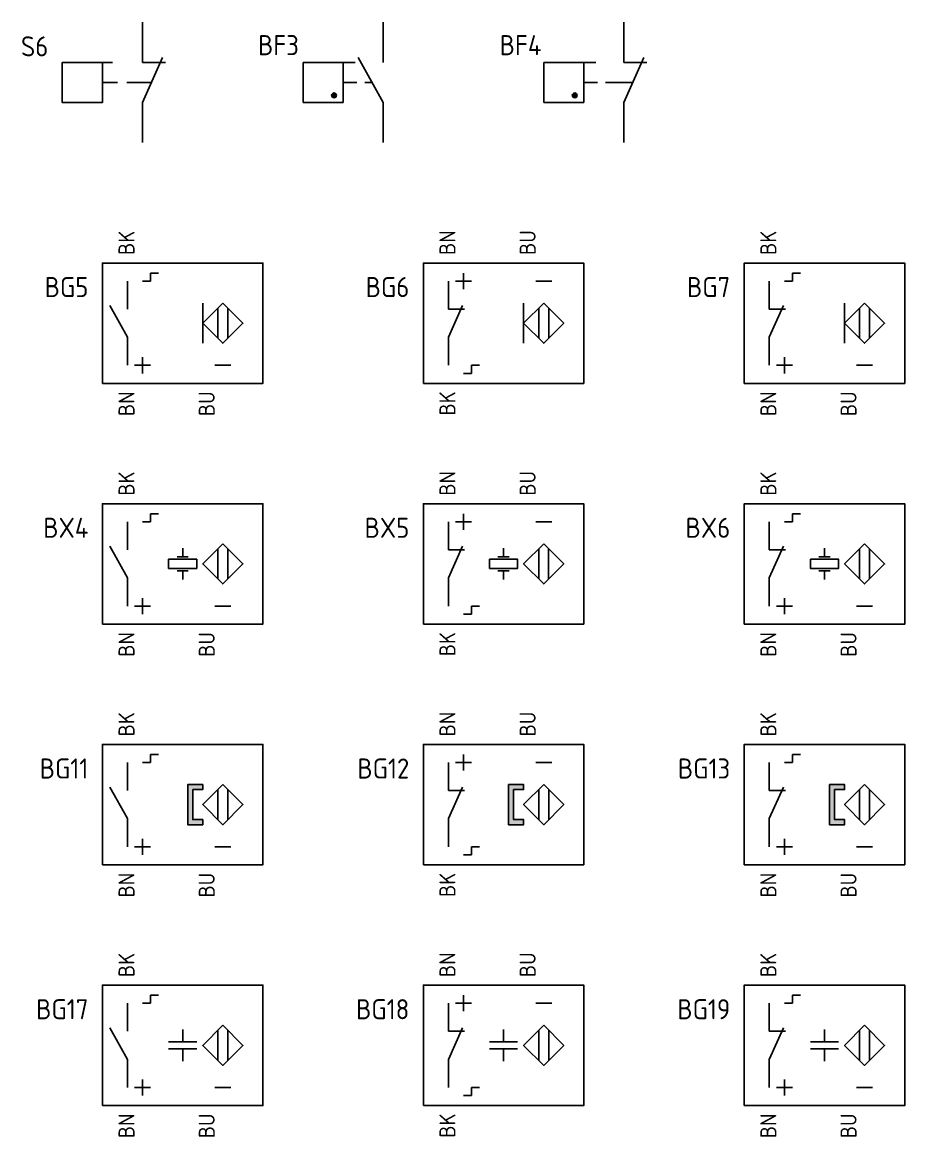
# Model space of a CAD drawing. Header units: millimetres. Extents: x 1746 to 2533, y 1027 to 2108.
# Drawn here: x 1885 to 1995, y 1148.6 to 1287.5 of the extents above; entities that cross this region are included whole.
import ezdxf
from ezdxf.enums import TextEntityAlignment as Align

# ---------------------------------------------------------------- set-up
doc = ezdxf.new("R2010")
doc.units = ezdxf.units.MM
for name, color, linetype in [('SYMS', 7, 'Continuous'), ('TAGS', 7, 'Continuous'), ('TERMS', 7, 'Continuous')]:
    doc.layers.add(name, color=color, linetype=linetype)
doc.styles.add('WD_IEC', font='isocp2.shx', dxfattribs={"width": 0.9, "height": 4})

# ---------------------------------------------------------------- blocks, each defined once
blk = doc.blocks.new('VFS12')
for p, q in [((0, 7.5), (0, 2.5)), ((0, -2.5), (2.5, 3.12)), ((-5, 2.5), (-3.75, 2.5)), ((0, 2.5), (2.87, 2.5)), ((-5, 0), (-3.12, 0)), ((-1.94, 0), (1.11, 0)), ((0, -2.5), (0, -7.5))]:
    blk.add_line(p, q)
blk.add_lwpolyline([(-5, 2.5), (-5, -2.5), (-10, -2.5), (-10, 2.5)], close=True)
at = {"style": 'WD_IEC'}
for tag, p in [('INST', (-11.75, 9.25)), ('LOC', (-11.75, 6.25)), ('TAG1', (-11.75, 3.25)), ('DESC1', (-11.75, -9)), ('DESC2', (-11.75, -12)), ('DESC3', (-11.75, -15))]:
    blk.add_attdef(tag, text='', height=2.5, dxfattribs=at).set_placement(p, align=Align.RIGHT)
blk.add_attdef('TERM01', text='', height=2, rotation=90, dxfattribs=at).set_placement((-1, 7.5), align=Align.RIGHT)
at = {"style": 'WD_IEC', "flags": 1}
for tag, p, height in [('X2TERM01', (0, 7.5), 0.32), ('MFG', (2.75, 6.5), 1.5), ('CAT', (2.75, 4), 1.5), ('X1LINK', (1.74, 0), 0.32), ('CONTACT', (1, -2.5), 1), ('COMMON', (2.25, -3.75), 1), ('ASSYCODE', (1, -4), 1), ('FAMILY', (1, -5.5), 1), ('CATDESC', (1, -7), 1), ('X8TERM02', (0, -7.5), 0.32)]:
    blk.add_attdef(tag, p, '', height=height, dxfattribs=at)
at = {"style": 'WD_IEC'}
blk.add_attdef('TERM02', (-1, -7.5), '', height=2, rotation=90, dxfattribs=at)
at = {"lineweight": 15, "style": 'WD_IEC'}
for tag, p in [('XREF', (-11.75, -6)), ('WDTAGALT', (-11.75, -18))]:
    blk.add_attdef(tag, text='', height=2.5, dxfattribs=at).set_placement(p, align=Align.RIGHT)
blk = doc.blocks.new('VFS11S20')
blk.add_hatch(color=256).paths.add_polyline_path([(-5.83, -1.61, 1), (-6.43, -1.61, 1)])
for p, q in [((0, 7.5), (0, 2.5)), ((0, -2.5), (-3.12, 3.12)), ((-5, 2.5), (-10, 2.5)), ((-10, 2.5), (-10, -2.5)), ((-5, -2.5), (-5, 2.5)), ((-5, 2.5), (-3.5, 2.5)), ((-5, 0), (-3.31, 0)), ((-2.31, 0), (-1.39, 0)), ((-10, -2.5), (-5, -2.5)), ((0, -2.5), (0, -7.5))]:
    blk.add_line(p, q)
blk.add_circle((-6.13, -1.61), 0.3)
at = {"style": 'WD_IEC'}
for tag, p in [('INST', (-10.51, 9.4)), ('LOC', (-10.51, 6.4)), ('TAG1', (-10.51, 3.4)), ('DESC1', (-10.51, -9.72)), ('DESC2', (-10.51, -12.72)), ('DESC3', (-10.51, -15.72))]:
    blk.add_attdef(tag, text='', height=2.5, dxfattribs=at).set_placement(p, align=Align.RIGHT)
blk.add_attdef('TERM01', text='', height=2, rotation=90, dxfattribs=at).set_placement((-1, 7.5), align=Align.RIGHT)
at = {"style": 'WD_IEC', "flags": 1}
for tag, p, height in [('X2TERM01', (0, 7.5), 0.32), ('CONTACT', (0.75, 3.89), 1), ('COMMON', (2, 2.64), 1), ('MFG', (-14.45, -0.03), 1.5), ('X1LINK', (0, 0), 0.32), ('CAT', (-14.45, -2.61), 1.5), ('ASSYCODE', (1, -3.5), 1), ('FAMILY', (1, -5), 1), ('CATDESC', (1, -6.5), 1), ('X8TERM02', (0, -7.5), 0.32)]:
    blk.add_attdef(tag, p, '', height=height, dxfattribs=at)
at = {"style": 'WD_IEC'}
blk.add_attdef('TERM02', (-1.1, -7.8), '', height=2, rotation=90, dxfattribs=at)
at = {"lineweight": 15, "style": 'WD_IEC'}
for tag, p in [('XREF', (-10.51, -6.72)), ('WDTAGALT', (-10.51, -18.72))]:
    blk.add_attdef(tag, text='', height=2.5, dxfattribs=at).set_placement(p, align=Align.RIGHT)
blk = doc.blocks.new('VFS12S20')
blk.add_hatch(color=256).paths.add_polyline_path([(-5.83, -1.61, 1), (-6.43, -1.61, 1)])
for p, q in [((0, 7.5), (0, 2.5)), ((0, -2.5), (2.5, 3.12)), ((-5, 2.5), (-10, 2.5)), ((-10, 2.5), (-10, -2.5)), ((-5, -2.5), (-5, 2.5)), ((-5, 2.5), (-3.5, 2.5)), ((0, 2.5), (2.87, 2.5)), ((-5, 0), (-3.31, 0)), ((-2.31, 0), (1.11, 0)), ((-10, -2.5), (-5, -2.5)), ((0, -2.5), (0, -7.5))]:
    blk.add_line(p, q)
blk.add_circle((-6.13, -1.61), 0.3)
at = {"style": 'WD_IEC'}
for tag, p in [('INST', (-10.28, 9.4)), ('LOC', (-10.28, 6.4)), ('TAG1', (-10.28, 3.4)), ('DESC1', (-10.28, -9.72)), ('DESC2', (-10.28, -12.72)), ('DESC3', (-10.28, -15.72))]:
    blk.add_attdef(tag, text='', height=2.5, dxfattribs=at).set_placement(p, align=Align.RIGHT)
blk.add_attdef('TERM01', text='', height=2, rotation=90, dxfattribs=at).set_placement((-1, 7.5), align=Align.RIGHT)
at = {"style": 'WD_IEC', "flags": 1}
for tag, p, height in [('X2TERM01', (0, 7.5), 0.32), ('CONTACT', (0.75, 3.89), 1), ('COMMON', (2, 2.64), 1), ('MFG', (-14.22, -0.03), 1.5), ('X1LINK', (1.94, 0), 0.32), ('CAT', (-14.22, -2.61), 1.5), ('ASSYCODE', (1, -3.5), 1), ('FAMILY', (1, -5), 1), ('CATDESC', (1, -6.5), 1), ('X8TERM02', (0, -7.5), 0.32)]:
    blk.add_attdef(tag, p, '', height=height, dxfattribs=at)
at = {"style": 'WD_IEC'}
blk.add_attdef('TERM02', (-1.1, -7.8), '', height=2, rotation=90, dxfattribs=at)
at = {"lineweight": 15, "style": 'WD_IEC'}
for tag, p in [('XREF', (-10.28, -6.72)), ('WDTAGALT', (-10.28, -18.72))]:
    blk.add_attdef(tag, text='', height=2.5, dxfattribs=at).set_placement(p, align=Align.RIGHT)
blk = doc.blocks.new('VPX11TS3R')
for p, q in [((1, 5.25), (1, 6.25)), ((1, 6.25), (2, 6.25)), ((-1.875, 5.25), (-1.875, 1.75)), ((0, 5.25), (1, 5.25)), ((-1.875, -1.75), (-4.062, 2.188)), ((7.5, 2.5), (7.5, -2.5)), ((9.375, 1.875), (9.375, -1.875)), ((10.625, 1.875), (10.625, -1.875)), ((-1.875, -1.75), (-1.875, -5.25)), ((-1, -5.25), (1, -5.25)), ((0, -6.25), (0, -4.25)), ((9, -5.25), (11, -5.25))]:
    blk.add_line(p, q)
for points in [[(-5, -7.5), (15, -7.5), (15, 7.5), (-5, 7.5)], [(10, 2.5), (12.5, 0), (10, -2.5), (7.5, 0)]]:
    blk.add_lwpolyline(points, close=True)
at = {"style": 'WD_IEC'}
blk.add_attdef('TERM02', (-1, 8.5), '', height=2, rotation=90, dxfattribs=at)
for tag, p in [('INST', (-6.75, 10.25)), ('LOC', (-6.75, 6.75)), ('TAG1', (-6.75, 3.25)), ('DESC1', (-6.75, -5.2)), ('DESC2', (-6.75, -8.7)), ('DESC3', (-6.75, -12.2))]:
    blk.add_attdef(tag, text='', height=2.5, dxfattribs=at).set_placement(p, align=Align.RIGHT)
at = {"style": 'WD_IEC', "flags": 1}
for tag, p, height in [('X2TERM02', (0, 7.5), 0.32), ('MFG', (17.75, 6.5), 1.5), ('CAT', (17.75, 4), 1.5), ('ASSYCODE', (16, -4), 1), ('FAMILY', (16, -5.5), 1), ('CATDESC', (16, -7), 1), ('X8TERM01', (0, -7.5), 0.32), ('X8TERM03', (10, -7.5), 0.32)]:
    blk.add_attdef(tag, p, '', height=height, dxfattribs=at)
at = {"lineweight": 15, "style": 'WD_IEC'}
for tag, p in [('XREF', (-6.75, -1.35)), ('WDTAGALT', (-6.5, -15.5))]:
    blk.add_attdef(tag, text='', height=2.5, dxfattribs=at).set_placement(p, align=Align.RIGHT)
at = {"style": 'WD_IEC'}
for tag, p in [('TERM01', (-1, -8.5)), ('TERM03', (9, -8.5))]:
    blk.add_attdef(tag, text='', height=2, rotation=90, dxfattribs=at).set_placement(p, align=Align.RIGHT)
blk = doc.blocks.new('VPX12TS3')
for p, q in [((0, 6.25), (0, 4.25)), ((-1.875, 5.25), (-1.875, 1.75)), ((-1, 5.25), (1, 5.25)), ((9, 5.25), (11, 5.25)), ((-1.875, -1.75), (-0.125, 2.1875)), ((-1.875, 1.75), (0.13246, 1.75)), ((7.5, 2.5), (7.5, -2.5)), ((9.375, 1.875), (9.375, -1.875)), ((10.625, 1.875), (10.625, -1.875)), ((-1.875, -1.75), (-1.875, -5.25)), ((1, -6.25), (1, -5.25)), ((1, -5.25), (2, -5.25)), ((0, -6.25), (1, -6.25))]:
    blk.add_line(p, q)
for points in [[(-5, -7.5), (15, -7.5), (15, 7.5), (-5, 7.5)], [(10, 2.5), (12.5, 0), (10, -2.5), (7.5, 0)]]:
    blk.add_lwpolyline(points, close=True)
at = {"style": 'WD_IEC'}
for tag, p in [('TERM02', (-1, 8.5)), ('TERM03', (9, 8.5))]:
    blk.add_attdef(tag, p, '', height=2, rotation=90, dxfattribs=at)
for tag, p in [('INST', (-6.75, 10.25)), ('LOC', (-6.75, 6.75)), ('TAG1', (-6.75, 3.25)), ('DESC1', (-6.75, -5.2)), ('DESC2', (-6.75, -8.7)), ('DESC3', (-6.75, -12.2))]:
    blk.add_attdef(tag, text='', height=2.5, dxfattribs=at).set_placement(p, align=Align.RIGHT)
at = {"style": 'WD_IEC', "flags": 1}
for tag, p, height in [('X2TERM02', (0, 7.5), 0.32), ('X2TERM03', (10, 7.5), 0.32), ('MFG', (17.75, 6.5), 1.5), ('CAT', (17.75, 4), 1.5), ('ASSYCODE', (16, -4), 1), ('FAMILY', (16, -5.5), 1), ('CATDESC', (16, -7), 1), ('X8TERM01', (0, -7.5), 0.32)]:
    blk.add_attdef(tag, p, '', height=height, dxfattribs=at)
at = {"lineweight": 15, "style": 'WD_IEC'}
for tag, p in [('XREF', (-6.75, -1.35)), ('WDTAGALT', (-6.25, -15.125))]:
    blk.add_attdef(tag, text='', height=2.5, dxfattribs=at).set_placement(p, align=Align.RIGHT)
at = {"style": 'WD_IEC'}
blk.add_attdef('TERM01', text='', height=2, rotation=90, dxfattribs=at).set_placement((-1, -8.5), align=Align.RIGHT)
blk = doc.blocks.new('VPX12TS3R')
for p, q in [((1, 5.25), (1, 6.25)), ((1, 6.25), (2, 6.25)), ((-1.875, 5.25), (-1.875, 1.75)), ((0, 5.25), (1, 5.25)), ((-1.875, -1.75), (-0.125, 2.188)), ((-1.875, 1.75), (0.132, 1.75)), ((7.5, 2.5), (7.5, -2.5)), ((9.375, 1.875), (9.375, -1.875)), ((10.625, 1.875), (10.625, -1.875)), ((-1.875, -1.75), (-1.875, -5.25)), ((-1, -5.25), (1, -5.25)), ((0, -6.25), (0, -4.25)), ((9, -5.25), (11, -5.25))]:
    blk.add_line(p, q)
for points in [[(-5, -7.5), (15, -7.5), (15, 7.5), (-5, 7.5)], [(10, 2.5), (12.5, 0), (10, -2.5), (7.5, 0)]]:
    blk.add_lwpolyline(points, close=True)
at = {"style": 'WD_IEC'}
blk.add_attdef('TERM02', (-1, 8.5), '', height=2, rotation=90, dxfattribs=at)
for tag, p in [('INST', (-6.75, 10.25)), ('LOC', (-6.75, 6.75)), ('TAG1', (-6.75, 3.25)), ('DESC1', (-6.75, -5.2)), ('DESC2', (-6.75, -8.7)), ('DESC3', (-6.75, -12.2))]:
    blk.add_attdef(tag, text='', height=2.5, dxfattribs=at).set_placement(p, align=Align.RIGHT)
at = {"style": 'WD_IEC', "flags": 1}
for tag, p, height in [('X2TERM02', (0, 7.5), 0.32), ('MFG', (17.75, 6.5), 1.5), ('CAT', (17.75, 4), 1.5), ('ASSYCODE', (16, -4), 1), ('FAMILY', (16, -5.5), 1), ('CATDESC', (16, -7), 1), ('X8TERM01', (0, -7.5), 0.32), ('X8TERM03', (10, -7.5), 0.32)]:
    blk.add_attdef(tag, p, '', height=height, dxfattribs=at)
at = {"lineweight": 15, "style": 'WD_IEC'}
for tag, p in [('XREF', (-6.75, -1.35)), ('WDTAGALT', (-6.5, -15.5))]:
    blk.add_attdef(tag, text='', height=2.5, dxfattribs=at).set_placement(p, align=Align.RIGHT)
at = {"style": 'WD_IEC'}
for tag, p in [('TERM01', (-1, -8.5)), ('TERM03', (9, -8.5))]:
    blk.add_attdef(tag, text='', height=2, rotation=90, dxfattribs=at).set_placement(p, align=Align.RIGHT)
blk = doc.blocks.new('VPX11U3R')
for p, q in [((1, 5.25), (1, 6.25)), ((1, 6.25), (2, 6.25)), ((-1.88, 5.25), (-1.88, 1.75)), ((0, 5.25), (1, 5.25)), ((-1.88, -1.75), (-4.06, 2.19)), ((5, 1.95), (5, 0.88)), ((9.38, 1.87), (9.38, -1.88)), ((10.62, 1.87), (10.62, -1.88)), ((5, -1.95), (5, -0.88)), ((-1.88, -1.75), (-1.88, -5.25)), ((-1, -5.25), (1, -5.25)), ((0, -6.25), (0, -4.25)), ((9, -5.25), (11, -5.25))]:
    blk.add_line(p, q)
for points in [[(-5, -7.5), (15, -7.5), (15, 7.5), (-5, 7.5)], [(10, 2.5), (12.5, 0), (10, -2.5), (7.5, 0)], [(3.25, 0.58), (3.25, -0.57), (6.75, -0.57), (6.75, 0.58)]]:
    blk.add_lwpolyline(points, close=True)
for points in [[(5.7, 0.88), (4.3, 0.88)], [(4.3, -0.88), (5.7, -0.88)]]:
    blk.add_lwpolyline(points)
at = {"style": 'WD_IEC'}
blk.add_attdef('TERM02', (-1, 8.5), '', height=2, rotation=90, dxfattribs=at)
for tag, p in [('INST', (-6.75, 10.25)), ('LOC', (-6.75, 6.75)), ('TAG1', (-6.75, 3.25)), ('DESC1', (-6.75, -5.2)), ('DESC2', (-6.75, -8.7)), ('DESC3', (-6.75, -12.2))]:
    blk.add_attdef(tag, text='', height=2.5, dxfattribs=at).set_placement(p, align=Align.RIGHT)
at = {"style": 'WD_IEC', "flags": 1}
for tag, p, height in [('X2TERM02', (0, 7.5), 0.32), ('MFG', (17.75, 6.5), 1.5), ('CAT', (17.75, 4), 1.5), ('ASSYCODE', (16, -4), 1), ('FAMILY', (16, -5.5), 1), ('CATDESC', (16, -7), 1), ('X8TERM01', (0, -7.5), 0.32), ('X8TERM03', (10, -7.5), 0.32)]:
    blk.add_attdef(tag, p, '', height=height, dxfattribs=at)
at = {"lineweight": 15, "style": 'WD_IEC'}
for tag, p in [('XREF', (-6.75, -1.35)), ('WDTAGALT', (-6.5, -15))]:
    blk.add_attdef(tag, text='', height=2.5, dxfattribs=at).set_placement(p, align=Align.RIGHT)
at = {"style": 'WD_IEC'}
for tag, p in [('TERM01', (-1, -8.5)), ('TERM03', (9, -8.5))]:
    blk.add_attdef(tag, text='', height=2, rotation=90, dxfattribs=at).set_placement(p, align=Align.RIGHT)
blk = doc.blocks.new('VPX12U3')
for p, q in [((0, 6.25), (0, 4.25)), ((-1.88, 5.25), (-1.88, 1.75)), ((-1, 5.25), (1, 5.25)), ((9, 5.25), (11, 5.25)), ((-1.88, -1.75), (-0.12, 2.19)), ((-1.88, 1.75), (0.13, 1.75)), ((5, 1.95), (5, 0.88)), ((9.38, 1.87), (9.38, -1.88)), ((10.62, 1.87), (10.62, -1.88)), ((5, -1.95), (5, -0.88)), ((-1.88, -1.75), (-1.88, -5.25)), ((1, -6.25), (1, -5.25)), ((1, -5.25), (2, -5.25)), ((0, -6.25), (1, -6.25))]:
    blk.add_line(p, q)
for points in [[(-5, -7.5), (15, -7.5), (15, 7.5), (-5, 7.5)], [(10, 2.5), (12.5, 0), (10, -2.5), (7.5, 0)], [(3.25, 0.58), (3.25, -0.57), (6.75, -0.57), (6.75, 0.58)]]:
    blk.add_lwpolyline(points, close=True)
for points in [[(5.7, 0.88), (4.3, 0.88)], [(4.3, -0.88), (5.7, -0.88)]]:
    blk.add_lwpolyline(points)
at = {"style": 'WD_IEC'}
for tag, p in [('TERM02', (-1, 8.5)), ('TERM03', (9, 8.5))]:
    blk.add_attdef(tag, p, '', height=2, rotation=90, dxfattribs=at)
for tag, p in [('INST', (-6.75, 10.25)), ('LOC', (-6.75, 6.75)), ('TAG1', (-6.75, 3.25)), ('DESC1', (-6.75, -5.2)), ('DESC2', (-6.75, -8.7)), ('DESC3', (-6.75, -12.2))]:
    blk.add_attdef(tag, text='', height=2.5, dxfattribs=at).set_placement(p, align=Align.RIGHT)
at = {"style": 'WD_IEC', "flags": 1}
for tag, p, height in [('X2TERM02', (0, 7.5), 0.32), ('X2TERM03', (10, 7.5), 0.32), ('MFG', (17.75, 6.5), 1.5), ('CAT', (17.75, 4), 1.5), ('ASSYCODE', (16, -4), 1), ('FAMILY', (16, -5.5), 1), ('CATDESC', (16, -7), 1), ('X8TERM01', (0, -7.5), 0.32)]:
    blk.add_attdef(tag, p, '', height=height, dxfattribs=at)
at = {"lineweight": 15, "style": 'WD_IEC'}
for tag, p in [('XREF', (-6.75, -1.35)), ('WDTAGALT', (-6.5, -15.5))]:
    blk.add_attdef(tag, text='', height=2.5, dxfattribs=at).set_placement(p, align=Align.RIGHT)
at = {"style": 'WD_IEC'}
blk.add_attdef('TERM01', text='', height=2, rotation=90, dxfattribs=at).set_placement((-1, -8.5), align=Align.RIGHT)
blk = doc.blocks.new('VPX12U3R')
for p, q in [((1, 5.25), (1, 6.25)), ((1, 6.25), (2, 6.25)), ((-1.88, 5.25), (-1.88, 1.75)), ((0, 5.25), (1, 5.25)), ((-1.88, -1.75), (-0.12, 2.19)), ((-1.88, 1.75), (0.13, 1.75)), ((5, 1.95), (5, 0.88)), ((9.38, 1.87), (9.38, -1.88)), ((10.62, 1.87), (10.62, -1.88)), ((5, -1.95), (5, -0.88)), ((-1.88, -1.75), (-1.88, -5.25)), ((-1, -5.25), (1, -5.25)), ((0, -6.25), (0, -4.25)), ((9, -5.25), (11, -5.25))]:
    blk.add_line(p, q)
for points in [[(-5, -7.5), (15, -7.5), (15, 7.5), (-5, 7.5)], [(10, 2.5), (12.5, 0), (10, -2.5), (7.5, 0)], [(3.25, 0.58), (3.25, -0.57), (6.75, -0.57), (6.75, 0.58)]]:
    blk.add_lwpolyline(points, close=True)
for points in [[(5.7, 0.88), (4.3, 0.88)], [(4.3, -0.88), (5.7, -0.88)]]:
    blk.add_lwpolyline(points)
at = {"style": 'WD_IEC'}
blk.add_attdef('TERM02', (-1, 8.5), '', height=2, rotation=90, dxfattribs=at)
for tag, p in [('INST', (-6.75, 10.25)), ('LOC', (-6.75, 6.75)), ('TAG1', (-6.75, 3.25)), ('DESC1', (-6.75, -5.2)), ('DESC2', (-6.75, -8.7)), ('DESC3', (-6.75, -12.2))]:
    blk.add_attdef(tag, text='', height=2.5, dxfattribs=at).set_placement(p, align=Align.RIGHT)
at = {"style": 'WD_IEC', "flags": 1}
for tag, p, height in [('X2TERM02', (0, 7.5), 0.32), ('MFG', (17.75, 6.5), 1.5), ('CAT', (17.75, 4), 1.5), ('ASSYCODE', (16, -4), 1), ('FAMILY', (16, -5.5), 1), ('CATDESC', (16, -7), 1), ('X8TERM01', (0, -7.5), 0.32), ('X8TERM03', (10, -7.5), 0.32)]:
    blk.add_attdef(tag, p, '', height=height, dxfattribs=at)
at = {"lineweight": 15, "style": 'WD_IEC'}
for tag, p in [('XREF', (-6.75, -1.35)), ('WDTAGALT', (-6.5, -16))]:
    blk.add_attdef(tag, text='', height=2.5, dxfattribs=at).set_placement(p, align=Align.RIGHT)
at = {"style": 'WD_IEC'}
for tag, p in [('TERM01', (-1, -8.5)), ('TERM03', (9, -8.5))]:
    blk.add_attdef(tag, text='', height=2, rotation=90, dxfattribs=at).set_placement(p, align=Align.RIGHT)
blk = doc.blocks.new('VPX11M3R')
for p, q in [((1, 5.25), (1, 6.25)), ((1, 6.25), (2, 6.25)), ((-1.875, 5.25), (-1.875, 1.75)), ((0, 5.25), (1, 5.25)), ((-1.875, -1.75), (-4.062, 2.188)), ((9.375, 1.875), (9.375, -1.875)), ((10.625, 1.875), (10.625, -1.875)), ((-1.875, -1.75), (-1.875, -5.25)), ((-1, -5.25), (1, -5.25)), ((0, -6.25), (0, -4.25)), ((9, -5.25), (11, -5.25))]:
    blk.add_line(p, q)
for points in [[(-5, -7.5), (15, -7.5), (15, 7.5), (-5, 7.5)], [(6.25, 1.875), (7.5, 1.875), (7.5, 2.5), (5.625, 2.5), (5.625, -2.5), (7.5, -2.5), (7.5, -1.875), (6.25, -1.875)], [(10, 2.5), (12.5, 0), (10, -2.5), (7.5, 0)]]:
    blk.add_lwpolyline(points, close=True)
for points in [[(5.625, 2.5), (5.625, 1.875), (7.5, 2.5), (7.5, 1.875)], [(5.625, 1.875), (5.625, -1.875), (6.25, 1.875), (6.25, -1.875)], [(5.625, -1.875), (5.625, -2.5), (7.5, -1.875), (7.5, -2.5)]]:
    blk.add_solid(points)
at = {"style": 'WD_IEC'}
blk.add_attdef('TERM02', (-1, 8.5), '', height=2, rotation=90, dxfattribs=at)
for tag, p in [('INST', (-6.75, 10.25)), ('LOC', (-6.75, 6.75)), ('TAG1', (-6.75, 3.25)), ('DESC1', (-6.75, -5.2)), ('DESC2', (-6.75, -8.7)), ('DESC3', (-6.75, -12.2))]:
    blk.add_attdef(tag, text='', height=2.5, dxfattribs=at).set_placement(p, align=Align.RIGHT)
at = {"style": 'WD_IEC', "flags": 1}
for tag, p, height in [('X2TERM02', (0, 7.5), 0.32), ('MFG', (17.75, 6.5), 1.5), ('CAT', (17.75, 4), 1.5), ('ASSYCODE', (16, -4), 1), ('FAMILY', (16, -5.5), 1), ('CATDESC', (16, -7), 1), ('X8TERM01', (0, -7.5), 0.32), ('X8TERM03', (10, -7.5), 0.32)]:
    blk.add_attdef(tag, p, '', height=height, dxfattribs=at)
at = {"lineweight": 15, "style": 'WD_IEC'}
for tag, p in [('XREF', (-6.75, -1.35)), ('WDTAGALT', (-7, -15.5))]:
    blk.add_attdef(tag, text='', height=2.5, dxfattribs=at).set_placement(p, align=Align.RIGHT)
at = {"style": 'WD_IEC'}
for tag, p in [('TERM01', (-1, -8.5)), ('TERM03', (9, -8.5))]:
    blk.add_attdef(tag, text='', height=2, rotation=90, dxfattribs=at).set_placement(p, align=Align.RIGHT)
blk = doc.blocks.new('VPX12M3')
for p, q in [((0, 6.25), (0, 4.25)), ((-1.875, 5.25), (-1.875, 1.75)), ((-1, 5.25), (1, 5.25)), ((9, 5.25), (11, 5.25)), ((-1.875, -1.75), (-0.125, 2.188)), ((-1.875, 1.75), (0.132, 1.75)), ((9.375, 1.875), (9.375, -1.875)), ((10.625, 1.875), (10.625, -1.875)), ((-1.875, -1.75), (-1.875, -5.25)), ((1, -6.25), (1, -5.25)), ((1, -5.25), (2, -5.25)), ((0, -6.25), (1, -6.25))]:
    blk.add_line(p, q)
for points in [[(-5, -7.5), (15, -7.5), (15, 7.5), (-5, 7.5)], [(6.25, 1.875), (7.5, 1.875), (7.5, 2.5), (5.625, 2.5), (5.625, -2.5), (7.5, -2.5), (7.5, -1.875), (6.25, -1.875)], [(10, 2.5), (12.5, 0), (10, -2.5), (7.5, 0)]]:
    blk.add_lwpolyline(points, close=True)
for points in [[(5.625, 2.5), (5.625, 1.875), (7.5, 2.5), (7.5, 1.875)], [(5.625, 1.875), (5.625, -1.875), (6.25, 1.875), (6.25, -1.875)], [(5.625, -1.875), (5.625, -2.5), (7.5, -1.875), (7.5, -2.5)]]:
    blk.add_solid(points)
at = {"style": 'WD_IEC'}
for tag, p in [('TERM02', (-1, 8.5)), ('TERM03', (9, 8.5))]:
    blk.add_attdef(tag, p, '', height=2, rotation=90, dxfattribs=at)
for tag, p in [('INST', (-6.75, 10.25)), ('LOC', (-6.75, 6.75)), ('TAG1', (-6.75, 3.25)), ('DESC1', (-6.75, -5.2)), ('DESC2', (-6.75, -8.7)), ('DESC3', (-6.75, -12.2))]:
    blk.add_attdef(tag, text='', height=2.5, dxfattribs=at).set_placement(p, align=Align.RIGHT)
at = {"style": 'WD_IEC', "flags": 1}
for tag, p, height in [('X2TERM02', (0, 7.5), 0.32), ('X2TERM03', (10, 7.5), 0.32), ('MFG', (17.75, 6.5), 1.5), ('CAT', (17.75, 4), 1.5), ('ASSYCODE', (16, -4), 1), ('FAMILY', (16, -5.5), 1), ('CATDESC', (16, -7), 1), ('X8TERM01', (0, -7.5), 0.32)]:
    blk.add_attdef(tag, p, '', height=height, dxfattribs=at)
at = {"lineweight": 15, "style": 'WD_IEC'}
for tag, p in [('XREF', (-6.75, -1.35)), ('WDTAGALT', (-6.5, -15.5))]:
    blk.add_attdef(tag, text='', height=2.5, dxfattribs=at).set_placement(p, align=Align.RIGHT)
at = {"style": 'WD_IEC'}
blk.add_attdef('TERM01', text='', height=2, rotation=90, dxfattribs=at).set_placement((-1, -8.5), align=Align.RIGHT)
blk = doc.blocks.new('VPX12M3R')
for p, q in [((1, 5.25), (1, 6.25)), ((1, 6.25), (2, 6.25)), ((-1.875, 5.25), (-1.875, 1.75)), ((0, 5.25), (1, 5.25)), ((-1.875, -1.75), (-0.125, 2.1875)), ((-1.875, 1.75), (0.13246, 1.75)), ((9.375, 1.875), (9.375, -1.875)), ((10.625, 1.875), (10.625, -1.875)), ((-1.875, -1.75), (-1.875, -5.25)), ((-1, -5.25), (1, -5.25)), ((0, -6.25), (0, -4.25)), ((9, -5.25), (11, -5.25))]:
    blk.add_line(p, q)
for points in [[(-5, -7.5), (15, -7.5), (15, 7.5), (-5, 7.5)], [(6.25, 1.875), (7.5, 1.875), (7.5, 2.5), (5.625, 2.5), (5.625, -2.5), (7.5, -2.5), (7.5, -1.875), (6.25, -1.875)], [(10, 2.5), (12.5, 0), (10, -2.5), (7.5, 0)]]:
    blk.add_lwpolyline(points, close=True)
for points in [[(5.625, 2.5), (5.625, 1.875), (7.5, 2.5), (7.5, 1.875)], [(5.625, 1.875), (5.625, -1.875), (6.25, 1.875), (6.25, -1.875)], [(5.625, -1.875), (5.625, -2.5), (7.5, -1.875), (7.5, -2.5)]]:
    blk.add_solid(points)
at = {"style": 'WD_IEC'}
blk.add_attdef('TERM02', (-1, 8.5), '', height=2, rotation=90, dxfattribs=at)
for tag, p in [('INST', (-6.75, 10.25)), ('LOC', (-6.75, 6.75)), ('TAG1', (-6.75, 3.25)), ('DESC1', (-6.75, -5.2)), ('DESC2', (-6.75, -8.7)), ('DESC3', (-6.75, -12.2))]:
    blk.add_attdef(tag, text='', height=2.5, dxfattribs=at).set_placement(p, align=Align.RIGHT)
at = {"style": 'WD_IEC', "flags": 1}
for tag, p, height in [('X2TERM02', (0, 7.5), 0.32), ('MFG', (17.75, 6.5), 1.5), ('CAT', (17.75, 4), 1.5), ('ASSYCODE', (16, -4), 1), ('FAMILY', (16, -5.5), 1), ('CATDESC', (16, -7), 1), ('X8TERM01', (0, -7.5), 0.32), ('X8TERM03', (10, -7.5), 0.32)]:
    blk.add_attdef(tag, p, '', height=height, dxfattribs=at)
at = {"lineweight": 15, "style": 'WD_IEC'}
for tag, p in [('XREF', (-6.75, -1.35)), ('WDTAGALT', (-6.25, -15.625))]:
    blk.add_attdef(tag, text='', height=2.5, dxfattribs=at).set_placement(p, align=Align.RIGHT)
at = {"style": 'WD_IEC'}
for tag, p in [('TERM01', (-1, -8.5)), ('TERM03', (9, -8.5))]:
    blk.add_attdef(tag, text='', height=2, rotation=90, dxfattribs=at).set_placement(p, align=Align.RIGHT)
blk = doc.blocks.new('VPX11C3R')
for p, q in [((1, 5.25), (1, 6.25)), ((1, 6.25), (2, 6.25)), ((-1.875, 5.25), (-1.875, 1.75)), ((0, 5.25), (1, 5.25)), ((-1.875, -1.75), (-4.0625, 2.1875)), ((5, 1.96875), (5, 0.4375)), ((9.375, 1.875), (9.375, -1.875)), ((10.625, 1.875), (10.625, -1.875)), ((3.25, 0.4375), (6.75, 0.4375)), ((3.25, -0.4375), (6.75, -0.4375)), ((5, -1.96875), (5, -0.4375)), ((-1.875, -1.75), (-1.875, -5.25)), ((-1, -5.25), (1, -5.25)), ((0, -6.25), (0, -4.25)), ((9, -5.25), (11, -5.25))]:
    blk.add_line(p, q)
for points in [[(-5, -7.5), (15, -7.5), (15, 7.5), (-5, 7.5)], [(10, 2.5), (12.5, 0), (10, -2.5), (7.5, 0)]]:
    blk.add_lwpolyline(points, close=True)
at = {"style": 'WD_IEC'}
blk.add_attdef('TERM02', (-1, 8.5), '', height=2, rotation=90, dxfattribs=at)
for tag, p in [('INST', (-6.75, 10.25)), ('LOC', (-6.75, 6.75)), ('TAG1', (-6.75, 3.25)), ('DESC1', (-6.75, -5.2)), ('DESC2', (-6.75, -8.7)), ('DESC3', (-6.75, -12.2))]:
    blk.add_attdef(tag, text='', height=2.5, dxfattribs=at).set_placement(p, align=Align.RIGHT)
at = {"style": 'WD_IEC', "flags": 1}
for tag, p, height in [('X2TERM02', (0, 7.5), 0.32), ('MFG', (17.75, 6.5), 1.5), ('CAT', (17.75, 4), 1.5), ('ASSYCODE', (16, -4), 1), ('FAMILY', (16, -5.5), 1), ('CATDESC', (16, -7), 1), ('X8TERM01', (0, -7.5), 0.32), ('X8TERM03', (10, -7.5), 0.32)]:
    blk.add_attdef(tag, p, '', height=height, dxfattribs=at)
at = {"lineweight": 15, "style": 'WD_IEC'}
for tag, p in [('XREF', (-6.75, -1.35)), ('WDTAGALT', (-6.75, -15.625))]:
    blk.add_attdef(tag, text='', height=2.5, dxfattribs=at).set_placement(p, align=Align.RIGHT)
at = {"style": 'WD_IEC'}
for tag, p in [('TERM01', (-1, -8.5)), ('TERM03', (9, -8.5))]:
    blk.add_attdef(tag, text='', height=2, rotation=90, dxfattribs=at).set_placement(p, align=Align.RIGHT)
blk = doc.blocks.new('VPX12C3')
for p, q in [((0, 6.25), (0, 4.25)), ((-1.875, 5.25), (-1.875, 1.75)), ((-1, 5.25), (1, 5.25)), ((9, 5.25), (11, 5.25)), ((-1.875, -1.75), (-0.125, 2.1875)), ((-1.875, 1.75), (0.13246, 1.75)), ((5, 1.96875), (5, 0.4375)), ((9.375, 1.875), (9.375, -1.875)), ((10.625, 1.875), (10.625, -1.875)), ((3.25, 0.4375), (6.75, 0.4375)), ((3.25, -0.4375), (6.75, -0.4375)), ((5, -1.96875), (5, -0.4375)), ((-1.875, -1.75), (-1.875, -5.25)), ((1, -6.25), (1, -5.25)), ((1, -5.25), (2, -5.25)), ((0, -6.25), (1, -6.25))]:
    blk.add_line(p, q)
for points in [[(-5, -7.5), (15, -7.5), (15, 7.5), (-5, 7.5)], [(10, 2.5), (12.5, 0), (10, -2.5), (7.5, 0)]]:
    blk.add_lwpolyline(points, close=True)
at = {"style": 'WD_IEC'}
for tag, p in [('TERM02', (-1, 8.5)), ('TERM03', (9, 8.5))]:
    blk.add_attdef(tag, p, '', height=2, rotation=90, dxfattribs=at)
for tag, p in [('INST', (-6.75, 10.25)), ('LOC', (-6.75, 6.75)), ('TAG1', (-6.75, 3.25)), ('DESC1', (-6.75, -5.2)), ('DESC2', (-6.75, -8.7)), ('DESC3', (-6.75, -12.2))]:
    blk.add_attdef(tag, text='', height=2.5, dxfattribs=at).set_placement(p, align=Align.RIGHT)
at = {"style": 'WD_IEC', "flags": 1}
for tag, p, height in [('X2TERM02', (0, 7.5), 0.32), ('X2TERM03', (10, 7.5), 0.32), ('MFG', (17.75, 6.5), 1.5), ('CAT', (17.75, 4), 1.5), ('ASSYCODE', (16, -4), 1), ('FAMILY', (16, -5.5), 1), ('CATDESC', (16, -7), 1), ('X8TERM01', (0, -7.5), 0.32)]:
    blk.add_attdef(tag, p, '', height=height, dxfattribs=at)
at = {"lineweight": 15, "style": 'WD_IEC'}
for tag, p in [('XREF', (-6.75, -1.35)), ('WDTAGALT', (-6.25, -15.125))]:
    blk.add_attdef(tag, text='', height=2.5, dxfattribs=at).set_placement(p, align=Align.RIGHT)
at = {"style": 'WD_IEC'}
blk.add_attdef('TERM01', text='', height=2, rotation=90, dxfattribs=at).set_placement((-1, -8.5), align=Align.RIGHT)
blk = doc.blocks.new('VPX12C3R')
for p, q in [((1, 5.25), (1, 6.25)), ((1, 6.25), (2, 6.25)), ((-1.875, 5.25), (-1.875, 1.75)), ((0, 5.25), (1, 5.25)), ((-1.875, -1.75), (-0.125, 2.1875)), ((-1.875, 1.75), (0.13246, 1.75)), ((5, 1.96875), (5, 0.4375)), ((9.375, 1.875), (9.375, -1.875)), ((10.625, 1.875), (10.625, -1.875)), ((3.25, 0.4375), (6.75, 0.4375)), ((3.25, -0.4375), (6.75, -0.4375)), ((5, -1.96875), (5, -0.4375)), ((-1.875, -1.75), (-1.875, -5.25)), ((-1, -5.25), (1, -5.25)), ((0, -6.25), (0, -4.25)), ((9, -5.25), (11, -5.25))]:
    blk.add_line(p, q)
for points in [[(-5, -7.5), (15, -7.5), (15, 7.5), (-5, 7.5)], [(10, 2.5), (12.5, 0), (10, -2.5), (7.5, 0)]]:
    blk.add_lwpolyline(points, close=True)
at = {"style": 'WD_IEC'}
blk.add_attdef('TERM02', (-1, 8.5), '', height=2, rotation=90, dxfattribs=at)
for tag, p in [('INST', (-6.75, 10.25)), ('LOC', (-6.75, 6.75)), ('TAG1', (-6.75, 3.25)), ('DESC1', (-6.75, -5.2)), ('DESC2', (-6.75, -8.7)), ('DESC3', (-6.75, -12.2))]:
    blk.add_attdef(tag, text='', height=2.5, dxfattribs=at).set_placement(p, align=Align.RIGHT)
at = {"style": 'WD_IEC', "flags": 1}
for tag, p, height in [('X2TERM02', (0, 7.5), 0.32), ('MFG', (17.75, 6.5), 1.5), ('CAT', (17.75, 4), 1.5), ('ASSYCODE', (16, -4), 1), ('FAMILY', (16, -5.5), 1), ('CATDESC', (16, -7), 1), ('X8TERM01', (0, -7.5), 0.32), ('X8TERM03', (10, -7.5), 0.32)]:
    blk.add_attdef(tag, p, '', height=height, dxfattribs=at)
at = {"lineweight": 15, "style": 'WD_IEC'}
for tag, p in [('XREF', (-6.75, -1.35)), ('WDTAGALT', (-6.5, -15.5))]:
    blk.add_attdef(tag, text='', height=2.5, dxfattribs=at).set_placement(p, align=Align.RIGHT)
at = {"style": 'WD_IEC'}
for tag, p in [('TERM01', (-1, -8.5)), ('TERM03', (9, -8.5))]:
    blk.add_attdef(tag, text='', height=2, rotation=90, dxfattribs=at).set_placement(p, align=Align.RIGHT)

msp = doc.modelspace()

# ---------------------------------------------------------------- block references
at = {"layer": 'SYMS'}
ref = msp.add_blockref('VFS12', (1900, 1280), dxfattribs=at)
ref.add_attrib('TAG1', 'S6', dxfattribs={"layer": 'TAGS', "height": 2.5, "style": 'WD_IEC'}).set_placement((1888.25, 1283.25), align=Align.RIGHT)
ref = msp.add_blockref('VFS11S20', (1930, 1280), dxfattribs=at)
ref.add_attrib('TAG1', 'BF3', dxfattribs={"layer": 'TAGS', "height": 2.5, "style": 'WD_IEC'}).set_placement((1919.49, 1283.4), align=Align.RIGHT)
ref = msp.add_blockref('VFS12S20', (1960, 1280), dxfattribs=at)
ref.add_attrib('TAG1', 'BF4', dxfattribs={"layer": 'TAGS', "height": 2.5, "style": 'WD_IEC'}).set_placement((1949.72, 1283.4), align=Align.RIGHT)
ref = msp.add_blockref('VPX11TS3R', (1900, 1250), dxfattribs=at)
ref.add_attrib('TERM03', 'BU', dxfattribs={"layer": 'TERMS', "height": 2, "rotation": 90, "style": 'WD_IEC'}).set_placement((1909, 1241.5), align=Align.RIGHT)
ref.add_attrib('TERM02', 'BK', (1899, 1258.5), dxfattribs={"layer": 'TERMS', "height": 2, "rotation": 90, "style": 'WD_IEC'})
ref.add_attrib('TERM01', 'BN', dxfattribs={"layer": 'TERMS', "height": 2, "rotation": 90, "style": 'WD_IEC'}).set_placement((1899, 1241.5), align=Align.RIGHT)
ref.add_attrib('TAG1', 'BG5', dxfattribs={"layer": 'TAGS', "height": 2.5, "style": 'WD_IEC'}).set_placement((1893.25, 1253.25), align=Align.RIGHT)
ref = msp.add_blockref('VPX12TS3', (1940, 1250), dxfattribs=at)
ref.add_attrib('TERM03', 'BU', (1949, 1258.5), dxfattribs={"layer": 'TERMS', "height": 2, "rotation": 90, "style": 'WD_IEC'})
ref.add_attrib('TERM02', 'BN', (1939, 1258.5), dxfattribs={"layer": 'TERMS', "height": 2, "rotation": 90, "style": 'WD_IEC'})
ref.add_attrib('TERM01', 'BK', dxfattribs={"layer": 'TERMS', "height": 2, "rotation": 90, "style": 'WD_IEC'}).set_placement((1939, 1241.5), align=Align.RIGHT)
ref.add_attrib('TAG1', 'BG6', dxfattribs={"layer": 'TAGS', "height": 2.5, "style": 'WD_IEC'}).set_placement((1933.25, 1253.25), align=Align.RIGHT)
ref = msp.add_blockref('VPX12TS3R', (1980, 1250), dxfattribs=at)
ref.add_attrib('TERM03', 'BU', dxfattribs={"layer": 'TERMS', "height": 2, "rotation": 90, "style": 'WD_IEC'}).set_placement((1989, 1241.5), align=Align.RIGHT)
ref.add_attrib('TERM02', 'BK', (1979, 1258.5), dxfattribs={"layer": 'TERMS', "height": 2, "rotation": 90, "style": 'WD_IEC'})
ref.add_attrib('TERM01', 'BN', dxfattribs={"layer": 'TERMS', "height": 2, "rotation": 90, "style": 'WD_IEC'}).set_placement((1979, 1241.5), align=Align.RIGHT)
ref.add_attrib('TAG1', 'BG7', dxfattribs={"layer": 'TAGS', "height": 2.5, "style": 'WD_IEC'}).set_placement((1973.25, 1253.25), align=Align.RIGHT)
ref = msp.add_blockref('VPX11U3R', (1900, 1220), dxfattribs=at)
ref.add_attrib('TERM03', 'BU', dxfattribs={"layer": 'TERMS', "height": 2, "rotation": 90, "style": 'WD_IEC'}).set_placement((1909, 1211.5), align=Align.RIGHT)
ref.add_attrib('TERM02', 'BK', (1899, 1228.5), dxfattribs={"layer": 'TERMS', "height": 2, "rotation": 90, "style": 'WD_IEC'})
ref.add_attrib('TERM01', 'BN', dxfattribs={"layer": 'TERMS', "height": 2, "rotation": 90, "style": 'WD_IEC'}).set_placement((1899, 1211.5), align=Align.RIGHT)
ref.add_attrib('TAG1', 'BX4', dxfattribs={"layer": 'TAGS', "height": 2.5, "style": 'WD_IEC'}).set_placement((1893.25, 1223.25), align=Align.RIGHT)
ref = msp.add_blockref('VPX12U3', (1940, 1220), dxfattribs=at)
ref.add_attrib('TERM03', 'BU', (1949, 1228.5), dxfattribs={"layer": 'TERMS', "height": 2, "rotation": 90, "style": 'WD_IEC'})
ref.add_attrib('TERM02', 'BN', (1939, 1228.5), dxfattribs={"layer": 'TERMS', "height": 2, "rotation": 90, "style": 'WD_IEC'})
ref.add_attrib('TERM01', 'BK', dxfattribs={"layer": 'TERMS', "height": 2, "rotation": 90, "style": 'WD_IEC'}).set_placement((1939, 1211.5), align=Align.RIGHT)
ref.add_attrib('TAG1', 'BX5', dxfattribs={"layer": 'TAGS', "height": 2.5, "style": 'WD_IEC'}).set_placement((1933.25, 1223.25), align=Align.RIGHT)
ref = msp.add_blockref('VPX12U3R', (1980, 1220), dxfattribs=at)
ref.add_attrib('TERM03', 'BU', dxfattribs={"layer": 'TERMS', "height": 2, "rotation": 90, "style": 'WD_IEC'}).set_placement((1989, 1211.5), align=Align.RIGHT)
ref.add_attrib('TERM02', 'BK', (1979, 1228.5), dxfattribs={"layer": 'TERMS', "height": 2, "rotation": 90, "style": 'WD_IEC'})
ref.add_attrib('TERM01', 'BN', dxfattribs={"layer": 'TERMS', "height": 2, "rotation": 90, "style": 'WD_IEC'}).set_placement((1979, 1211.5), align=Align.RIGHT)
ref.add_attrib('TAG1', 'BX6', dxfattribs={"layer": 'TAGS', "height": 2.5, "style": 'WD_IEC'}).set_placement((1973.25, 1223.25), align=Align.RIGHT)
ref = msp.add_blockref('VPX11M3R', (1900, 1190), dxfattribs=at)
ref.add_attrib('TERM03', 'BU', dxfattribs={"layer": 'TERMS', "height": 2, "rotation": 90, "style": 'WD_IEC'}).set_placement((1909, 1181.5), align=Align.RIGHT)
ref.add_attrib('TERM02', 'BK', (1899, 1198.5), dxfattribs={"layer": 'TERMS', "height": 2, "rotation": 90, "style": 'WD_IEC'})
ref.add_attrib('TERM01', 'BN', dxfattribs={"layer": 'TERMS', "height": 2, "rotation": 90, "style": 'WD_IEC'}).set_placement((1899, 1181.5), align=Align.RIGHT)
ref.add_attrib('TAG1', 'BG11', dxfattribs={"layer": 'TAGS', "height": 2.5, "style": 'WD_IEC'}).set_placement((1893.25, 1193.25), align=Align.RIGHT)
ref = msp.add_blockref('VPX12M3', (1940, 1190), dxfattribs=at)
ref.add_attrib('TERM03', 'BU', (1949, 1198.5), dxfattribs={"layer": 'TERMS', "height": 2, "rotation": 90, "style": 'WD_IEC'})
ref.add_attrib('TERM02', 'BN', (1939, 1198.5), dxfattribs={"layer": 'TERMS', "height": 2, "rotation": 90, "style": 'WD_IEC'})
ref.add_attrib('TERM01', 'BK', dxfattribs={"layer": 'TERMS', "height": 2, "rotation": 90, "style": 'WD_IEC'}).set_placement((1939, 1181.5), align=Align.RIGHT)
ref.add_attrib('TAG1', 'BG12', dxfattribs={"layer": 'TAGS', "height": 2.5, "style": 'WD_IEC'}).set_placement((1933.25, 1193.25), align=Align.RIGHT)
ref = msp.add_blockref('VPX12M3R', (1980, 1190), dxfattribs=at)
ref.add_attrib('TERM03', 'BU', dxfattribs={"layer": 'TERMS', "height": 2, "rotation": 90, "style": 'WD_IEC'}).set_placement((1989, 1181.5), align=Align.RIGHT)
ref.add_attrib('TERM02', 'BK', (1979, 1198.5), dxfattribs={"layer": 'TERMS', "height": 2, "rotation": 90, "style": 'WD_IEC'})
ref.add_attrib('TERM01', 'BN', dxfattribs={"layer": 'TERMS', "height": 2, "rotation": 90, "style": 'WD_IEC'}).set_placement((1979, 1181.5), align=Align.RIGHT)
ref.add_attrib('TAG1', 'BG13', dxfattribs={"layer": 'TAGS', "height": 2.5, "style": 'WD_IEC'}).set_placement((1973.25, 1193.25), align=Align.RIGHT)
ref = msp.add_blockref('VPX11C3R', (1900, 1160), dxfattribs=at)
ref.add_attrib('TERM03', 'BU', dxfattribs={"layer": 'TERMS', "height": 2, "rotation": 90, "style": 'WD_IEC'}).set_placement((1909, 1151.5), align=Align.RIGHT)
ref.add_attrib('TERM02', 'BK', (1899, 1168.5), dxfattribs={"layer": 'TERMS', "height": 2, "rotation": 90, "style": 'WD_IEC'})
ref.add_attrib('TERM01', 'BN', dxfattribs={"layer": 'TERMS', "height": 2, "rotation": 90, "style": 'WD_IEC'}).set_placement((1899, 1151.5), align=Align.RIGHT)
ref.add_attrib('TAG1', 'BG17', dxfattribs={"layer": 'TAGS', "height": 2.5, "style": 'WD_IEC'}).set_placement((1893.25, 1163.25), align=Align.RIGHT)
ref = msp.add_blockref('VPX12C3', (1940, 1160), dxfattribs=at)
ref.add_attrib('TERM03', 'BU', (1949, 1168.5), dxfattribs={"layer": 'TERMS', "height": 2, "rotation": 90, "style": 'WD_IEC'})
ref.add_attrib('TERM02', 'BN', (1939, 1168.5), dxfattribs={"layer": 'TERMS', "height": 2, "rotation": 90, "style": 'WD_IEC'})
ref.add_attrib('TERM01', 'BK', dxfattribs={"layer": 'TERMS', "height": 2, "rotation": 90, "style": 'WD_IEC'}).set_placement((1939, 1151.5), align=Align.RIGHT)
ref.add_attrib('TAG1', 'BG18', dxfattribs={"layer": 'TAGS', "height": 2.5, "style": 'WD_IEC'}).set_placement((1933.25, 1163.25), align=Align.RIGHT)
ref = msp.add_blockref('VPX12C3R', (1980, 1160), dxfattribs=at)
ref.add_attrib('TERM03', 'BU', dxfattribs={"layer": 'TERMS', "height": 2, "rotation": 90, "style": 'WD_IEC'}).set_placement((1989, 1151.5), align=Align.RIGHT)
ref.add_attrib('TERM02', 'BK', (1979, 1168.5), dxfattribs={"layer": 'TERMS', "height": 2, "rotation": 90, "style": 'WD_IEC'})
ref.add_attrib('TERM01', 'BN', dxfattribs={"layer": 'TERMS', "height": 2, "rotation": 90, "style": 'WD_IEC'}).set_placement((1979, 1151.5), align=Align.RIGHT)
ref.add_attrib('TAG1', 'BG19', dxfattribs={"layer": 'TAGS', "height": 2.5, "style": 'WD_IEC'}).set_placement((1973.25, 1163.25), align=Align.RIGHT)

doc.saveas('drawing.dxf')
